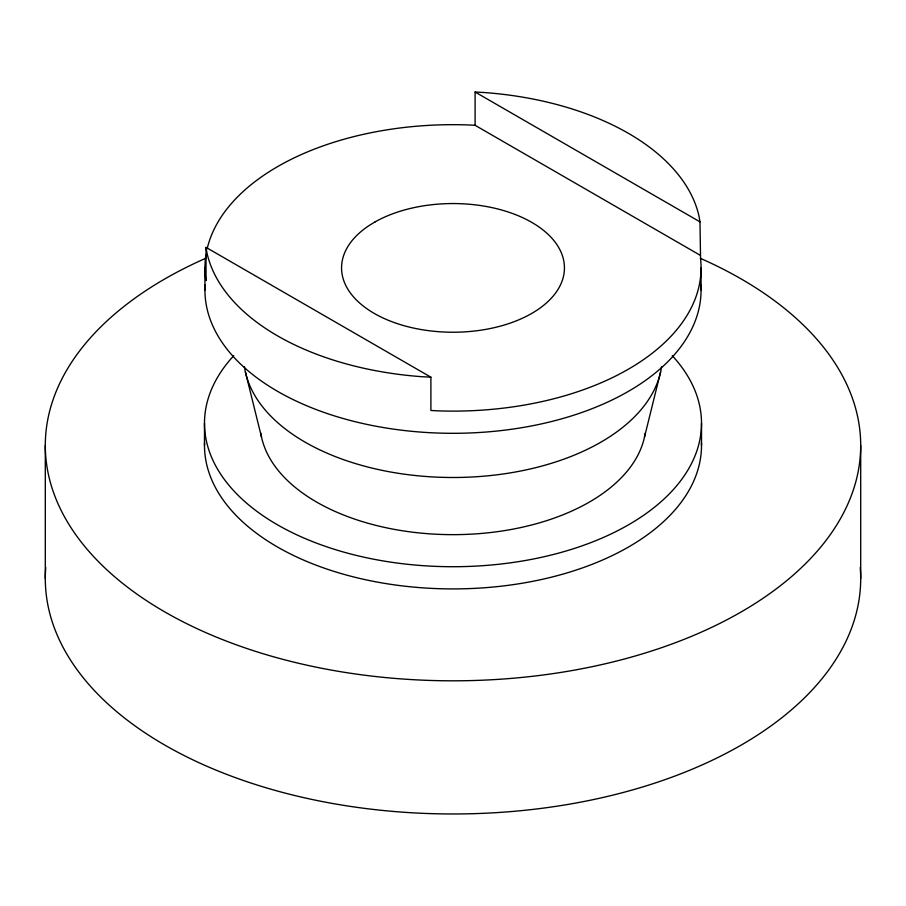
<?xml version="1.0" encoding="UTF-8"?>
<svg xmlns="http://www.w3.org/2000/svg" width="906" height="906" viewBox="0 0 906 906"><rect width="100%" height="100%" fill="white"/><g stroke="black" fill="none" stroke-linecap="round" stroke-linejoin="round"><path stroke-width="1.36" d="M644.46 437.213L660.633 371.811M699.964 255.13L475.106 125.311L475.106 92.027L484.087 92.514A248.063 143.216 0 0 1 699.115 216.659L699.964 221.845L700.576 258.901A248.063 143.216 0 0 1 437.428 410.837L430.894 410.475L430.894 377.19L206.036 247.372L206.036 280.656L205.424 276.885A248.063 143.216 0 0 1 205.934 255.062M475.106 125.311L468.572 124.96A248.063 143.216 0 0 0 207.18 248.674M430.894 377.19L421.913 376.703A248.063 143.216 0 0 1 206.885 252.559L206.036 247.372M475.106 92.027L699.964 221.845M245.367 371.811L261.54 437.213M860.7 445.435L860.7 578.594M701.516 423.249L701.516 445.435M701.063 267.893L701.063 290.09M204.937 267.893L204.937 290.09M204.484 423.249L204.484 445.435M45.3 445.435L45.3 578.594M860.247 567.507A407.7 235.379 0 0 1 453 813.973A407.7 235.379 0 0 1 45.753 567.507M700.349 258.323A407.7 235.379 0 0 1 753.826 604.302A407.7 235.379 0 0 1 152.174 604.302A407.7 235.379 0 0 1 205.651 258.323M701.459 442.683A248.516 143.476 0 0 1 453 588.911A248.516 143.476 0 0 1 204.541 442.683M672.263 355.707A248.516 143.476 0 0 1 453 566.714A248.516 143.476 0 0 1 233.737 355.707M661.55 366.771A209.286 120.826 0 0 1 453 477.496A209.286 120.826 0 0 1 244.45 366.771M700.904 284.948A248.063 143.216 0 0 1 453 433.306A248.063 143.216 0 0 1 205.096 284.948M645.231 433.034A192.978 111.415 0 0 1 453 534.653A192.978 111.415 0 0 1 260.769 433.034M375.027 221.925L370.18 224.847A111.438 64.337 0 0 0 427.553 330.531A111.438 64.337 0 0 0 560.338 250.6A111.438 64.337 0 0 0 375.027 221.925"/></g></svg>
